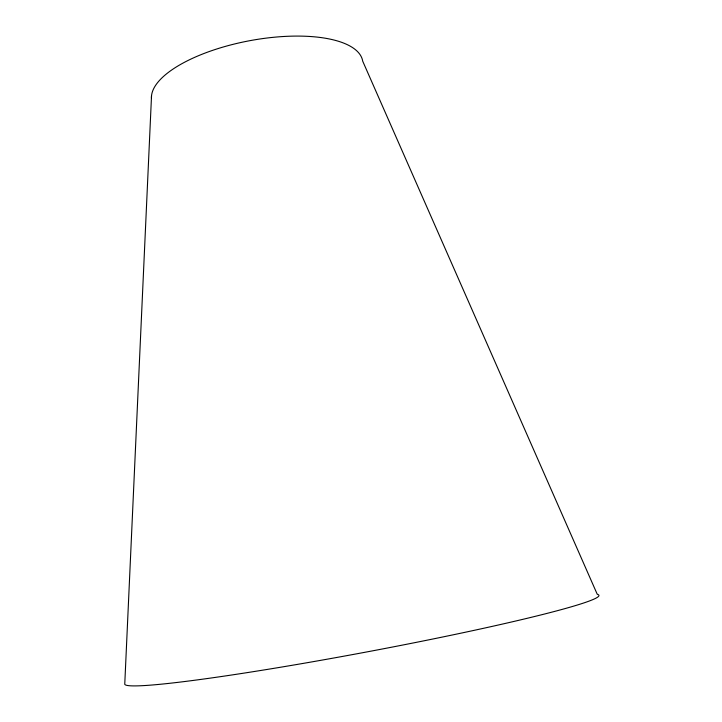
<?xml version="1.0" encoding="UTF-8"?>
<svg xmlns="http://www.w3.org/2000/svg" width="722" height="722" viewBox="0 0 722 722"><rect width="100%" height="100%" fill="white"/><g stroke="black" fill="none" stroke-linecap="round" stroke-linejoin="round"><path stroke-width="1.08" d="M151.521 95.909L124.753 684.212A241.202 12.879 -10.6 0 0 377.94 649.827A241.202 12.879 -10.6 0 0 597.247 594.269L362.706 61.171A107.298 40.567 -10.6 0 0 253.061 40.098A107.298 40.567 -10.6 0 0 151.458 98.084"/></g></svg>
